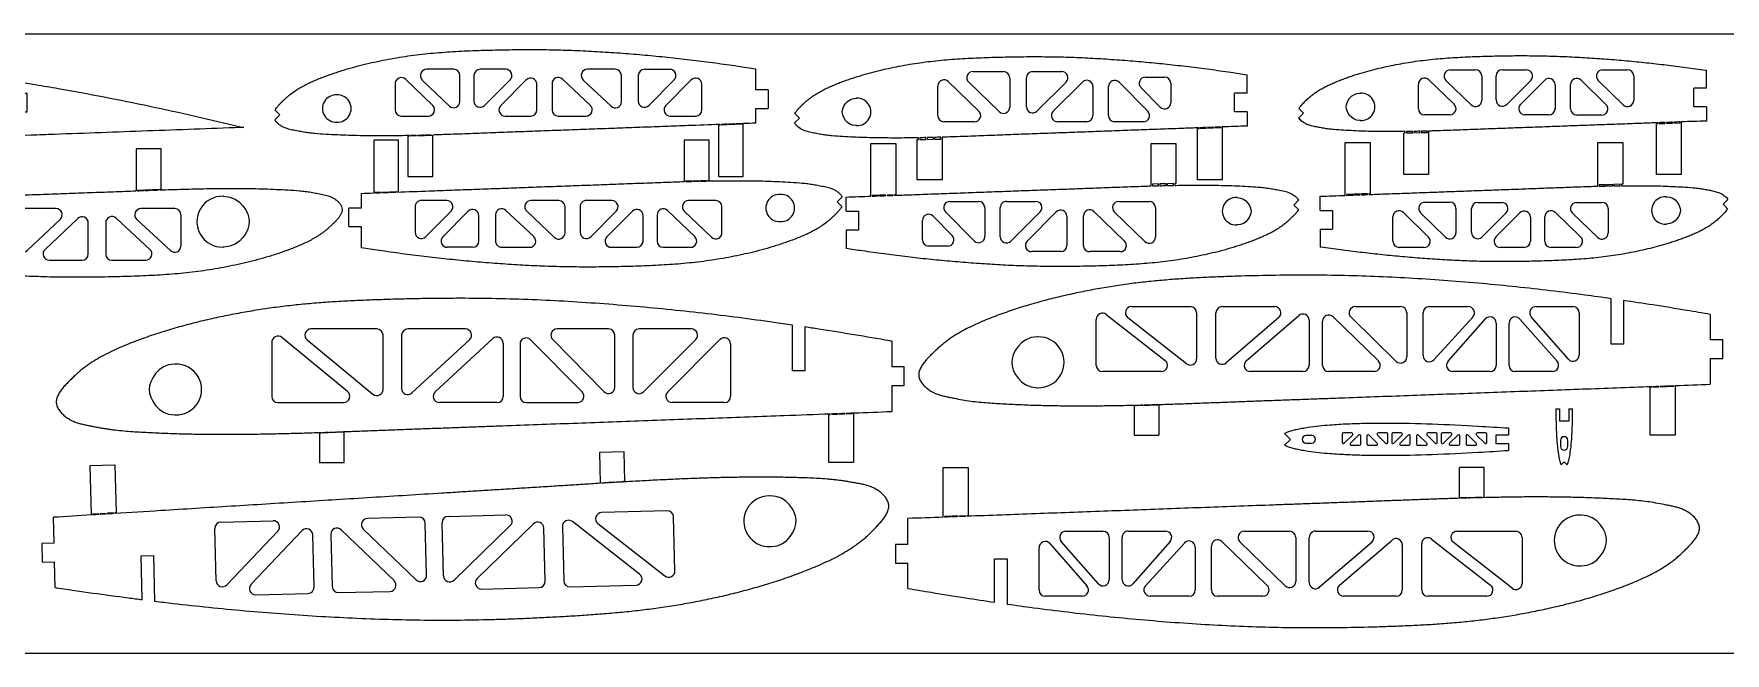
# Model space of a CAD drawing. Header units: millimetres. Extents: x -37 to 963, y -161 to -61.
# Drawn here: x 264.2 to 537.4, y -161.4 to -61.4 of the extents above; entities that cross this region are included whole.
import ezdxf

# ---------------------------------------------------------------- set-up
doc = ezdxf.new("R2010")
doc.units = ezdxf.units.MM
doc.layers.add('SLD-0', color=7, linetype='Continuous')

# ---------------------------------------------------------------- blocks, each defined once
blk = doc.blocks.new('fin_第二翼肋_高度为59')
at = {"color": 7, "linetype": 'Continuous', "lineweight": 25}
for p, q in [((0, 9.07), (0.58, 9.07)), ((0.58, 9.07), (0.58, 7.07)), ((2.08, 9.07), (2.66, 9.07)), ((2.08, 9.07), (2.08, 7.07)), ((2.08, 7.07), (0.58, 7.07)), ((0.73, 3.97), (0.73, 3)), ((1.93, 3), (1.93, 3.97)), ((0.83, 0), (1.33, 0.5)), ((1.33, 0.5), (1.83, 0))]:
    blk.add_line(p, q, dxfattribs=at)
for centre, start, end in [((1.33, 3.97), 0, 180), ((1.33, 3), 180, 0)]:
    blk.add_arc(centre, 0.6, start, end, dxfattribs=at)
for points, knots in [([(0, 9.07), (0, 8.92), (0, 8.47), (0, 7.73), (0.01, 6.62), (0.05, 5.31), (0.15, 3.67), (0.28, 2.4), (0.43, 1.47), (0.52, 1.01), (0.61, 0.61), (0.71, 0.28), (0.79, 0.08), (0.83, 0)], [0.3346578, 0.3346578, 0.3346578, 0.3346578, 0.3424369, 0.35716, 0.37142, 0.3983012, 0.4226409, 0.4535558, 0.4622064, 0.4699758, 0.4768369, 0.4828001, 0.4873466, 0.4873466, 0.4873466, 0.4873466]), ([(1.83, 0), (1.87, 0.08), (1.95, 0.28), (2.05, 0.61), (2.14, 1.01), (2.23, 1.47), (2.38, 2.4), (2.52, 3.67), (2.61, 5.31), (2.65, 6.62), (2.67, 7.73), (2.67, 8.47), (2.67, 8.92), (2.66, 9.07)], [0.5126534, 0.5126534, 0.5126534, 0.5126534, 0.5171999, 0.5231631, 0.5300242, 0.5377936, 0.5464442, 0.5773591, 0.6016988, 0.62858, 0.64284, 0.6575631, 0.6653422, 0.6653422, 0.6653422, 0.6653422])]:
    blk.add_open_spline(points, degree=3, knots=knots, dxfattribs=at)
blk = doc.blocks.new('fin__第一翼肋_高度为59')
at = {"color": 7, "linetype": 'Continuous', "lineweight": 25}
for p, q in [((0.79, 36.19), (1.82, 36.19)), ((1.82, 34.19), (1.82, 36.19)), ((3.32, 36.19), (4.35, 36.19)), ((3.32, 36.19), (3.32, 34.19)), ((3.32, 34.19), (1.82, 34.19)), ((1.53, 32.48), (1.53, 31.16)), ((3.05, 32.68), (1.73, 32.68)), ((1.87, 31.02), (3.19, 32.34)), ((3.19, 30.98), (1.87, 29.66)), ((3.53, 29.52), (3.53, 30.84)), ((1.87, 27.98), (3.19, 26.66)), ((2.02, 29.32), (3.33, 29.32)), ((3.33, 28.32), (2.02, 28.32)), ((3.53, 26.8), (3.53, 28.12)), ((1.53, 26.84), (1.53, 25.52)), ((1.73, 25.32), (3.05, 25.32)), ((3.05, 24.68), (1.73, 24.68)), ((3.19, 25.66), (1.87, 26.98)), ((1.53, 24.48), (1.53, 23.16)), ((1.87, 23.02), (3.19, 24.34)), ((3.19, 22.98), (1.87, 21.66)), ((3.53, 21.52), (3.53, 22.84)), ((1.87, 19.98), (3.19, 18.66)), ((2.02, 21.32), (3.33, 21.32)), ((3.33, 20.32), (2.02, 20.32)), ((3.53, 18.8), (3.53, 20.12)), ((1.53, 18.84), (1.53, 17.52)), ((1.53, 16.48), (1.53, 15.16)), ((1.73, 17.32), (3.05, 17.32)), ((3.05, 16.68), (1.73, 16.68)), ((3.19, 17.66), (1.87, 18.98)), ((1.87, 15.02), (3.19, 16.34)), ((3.19, 14.98), (1.87, 13.66)), ((3.53, 13.52), (3.53, 14.84)), ((1.87, 11.98), (3.19, 10.66)), ((3.19, 9.66), (1.87, 10.98)), ((2.02, 13.32), (3.33, 13.32)), ((3.33, 12.32), (2.02, 12.32)), ((3.53, 10.8), (3.53, 12.12)), ((1.53, 10.84), (1.53, 9.52)), ((1.73, 9.32), (3.05, 9.32)), ((1.97, 4.43), (1.97, 3.46)), ((3.17, 3.46), (3.17, 4.43)), ((1.61, 0), (2.57, 0.96)), ((2.57, 0.96), (3.53, 0))]:
    blk.add_line(p, q, dxfattribs=at)
for centre, radius, start, end in [((1.73, 32.48), 0.2, 90, 180), ((1.73, 31.16), 0.2, 180, 315), ((3.05, 32.48), 0.2, 315, 90), ((3.33, 30.84), 0.2, 0, 135), ((2.02, 29.52), 0.2, 135, 270), ((2.02, 28.12), 0.2, 90, 225), ((3.33, 29.52), 0.2, 270, 0), ((3.33, 28.12), 0.2, 0, 90), ((1.73, 26.84), 0.2, 45, 180), ((1.73, 25.52), 0.2, 180, 270), ((1.73, 24.48), 0.2, 90, 180), ((3.05, 25.52), 0.2, 270, 45), ((3.05, 24.48), 0.2, 315, 90), ((3.33, 26.8), 0.2, 225, 0), ((1.73, 23.16), 0.2, 180, 315), ((3.33, 22.84), 0.2, 0, 135), ((2.02, 21.52), 0.2, 135, 270), ((2.02, 20.12), 0.2, 90, 225), ((3.33, 21.52), 0.2, 270, 0), ((3.33, 20.12), 0.2, 0, 90), ((1.73, 18.84), 0.2, 45, 180), ((1.73, 17.52), 0.2, 180, 270), ((1.73, 16.48), 0.2, 90, 180), ((3.05, 17.52), 0.2, 270, 45), ((3.05, 16.48), 0.2, 315, 90), ((3.33, 18.8), 0.2, 225, 0), ((1.73, 15.16), 0.2, 180, 315), ((2.02, 13.52), 0.2, 135, 270), ((3.33, 14.84), 0.2, 0, 135), ((1.73, 10.84), 0.2, 45, 180), ((2.02, 12.12), 0.2, 90, 225), ((3.33, 13.52), 0.2, 270, 0), ((3.33, 12.12), 0.2, 0, 90), ((1.73, 9.52), 0.2, 180, 270), ((3.05, 9.52), 0.2, 270, 45), ((3.33, 10.8), 0.2, 225, 0), ((2.57, 4.43), 0.6, 0, 180), ((2.57, 3.46), 0.6, 180, 0)]:
    blk.add_arc(centre, radius, start, end, dxfattribs=at)
for points, knots in [([(0.79, 36.19), (0.68, 34.57), (0.43, 30.46), (0.11, 23.94), (-0.01, 18.48), (-0.01, 14.96), (0.02, 12.8), (0.09, 10.28), (0.28, 7.11), (0.54, 4.66), (0.83, 2.85), (1, 1.97), (1.18, 1.2), (1.38, 0.55), (1.53, 0.16), (1.61, 0)], [0.1734515, 0.1734515, 0.1734515, 0.1734515, 0.2155728, 0.2801295, 0.3424369, 0.35716, 0.37142, 0.3983012, 0.4226409, 0.4535558, 0.4622064, 0.4699758, 0.4768369, 0.4828001, 0.487531, 0.487531, 0.487531, 0.487531]), ([(3.53, 0), (3.61, 0.16), (3.76, 0.55), (3.96, 1.2), (4.14, 1.97), (4.31, 2.85), (4.6, 4.66), (4.86, 7.11), (5.04, 10.28), (5.12, 12.8), (5.15, 14.96), (5.15, 18.48), (5.03, 23.94), (4.71, 30.46), (4.46, 34.57), (4.35, 36.19)], [0.512469, 0.512469, 0.512469, 0.512469, 0.5171999, 0.5231631, 0.5300242, 0.5377936, 0.5464442, 0.5773591, 0.6016988, 0.62858, 0.64284, 0.6575631, 0.7198705, 0.7844272, 0.8265485, 0.8265485, 0.8265485, 0.8265485])]:
    blk.add_open_spline(points, degree=3, knots=knots, dxfattribs=at)
blk = doc.blocks.new('main_wing_第十块翼肋')
at = {"color": 7, "linetype": 'Continuous', "lineweight": 25}
for p, q in [((33.15, 11.4), (27.68, 16.44)), ((37.16, 17.99), (31.7, 17.99)), ((38.16, 11.95), (38.16, 16.99)), ((40.97, 16.99), (40.97, 11.99)), ((47.26, 17.99), (41.97, 17.99)), ((50.79, 16.4), (45.5, 11.4)), ((56.26, 10.71), (56.26, 16.71)), ((58.26, 16.71), (56.26, 16.71)), ((58.26, 10.71), (58.26, 16.71)), ((26.01, 10.67), (26.01, 15.71)), ((31.02, 16.25), (36.48, 11.22)), ((42.66, 11.26), (47.95, 16.26)), ((52.48, 15.67), (52.48, 10.67)), ((81.26, 15.42), (81.26, 12.42)), ((83.26, 15.42), (81.26, 15.42)), ((83.26, 12.42), (83.26, 15.42)), ((81.26, 12.42), (83.26, 12.42)), ((27.01, 9.67), (32.47, 9.67)), ((46.19, 9.67), (51.48, 9.67)), ((58.26, 10.71), (56.26, 10.71)), ((117.74, 10.04), (118.26, 9.92)), ((118.26, 9.92), (117.74, 9.9)), ((29.42, 6.55), (29.22, 6.54)), ((29.22, 6.54), (29.22, 0)), ((29.42, 6.65), (29.42, 6.55)), ((29.62, 6.56), (29.62, 6.66)), ((30.62, 6.59), (29.62, 6.56)), ((30.62, 6.69), (30.62, 6.59)), ((30.82, 6.6), (30.82, 6.7)), ((31.82, 6.64), (30.82, 6.6)), ((31.82, 6.74), (31.82, 6.64)), ((32.02, 6.65), (32.02, 6.75)), ((33.02, 6.68), (32.02, 6.65)), ((33.02, 6.78), (33.02, 6.68)), ((33.22, 0), (33.22, 6.79)), ((62.75, 7.78), (62.95, 7.79)), ((62.75, 0), (62.75, 7.78)), ((62.95, 7.79), (62.95, 7.89)), ((63.15, 7.89), (63.15, 7.8)), ((63.15, 7.8), (64.15, 7.83)), ((64.15, 7.83), (64.15, 7.93)), ((64.35, 7.94), (64.35, 7.84)), ((64.35, 7.84), (65.35, 7.88)), ((65.35, 7.88), (65.35, 7.98)), ((65.55, 7.98), (65.55, 7.88)), ((65.55, 7.88), (66.55, 7.92)), ((66.55, 7.92), (66.55, 8.02)), ((66.75, 8.03), (66.75, 0)), ((29.22, 0), (33.22, 0)), ((66.75, 0), (62.75, 0))]:
    blk.add_line(p, q, dxfattribs=at)
for centre, radius, start, end in [((27.01, 15.71), 1, 47.3191, 180), ((31.7, 16.99), 1, 90, 227.3191), ((37.16, 16.99), 1, 0, 90), ((41.97, 16.99), 1, 90, 180), ((47.26, 16.99), 1, 313.3737, 90), ((51.48, 15.67), 1, 0, 133.3737), ((19.33, 11.78), 4.1, 268.1337, 91.8663), ((32.47, 10.67), 1, 270, 47.3191), ((37.16, 11.95), 1, 227.3191, 0), ((41.97, 11.99), 1, 180, 313.3737), ((46.19, 10.67), 1, 133.3737, 270), ((27.01, 10.67), 1, 180, 270), ((51.48, 10.67), 1, 270, 0)]:
    blk.add_arc(centre, radius, start, end, dxfattribs=at)
for points, knots in [([(29.42, 6.65), (28.79, 6.63), (27.53, 6.59), (25.65, 6.53), (23.77, 6.48), (21.89, 6.44), (20.01, 6.41), (18.13, 6.4), (16.25, 6.41), (14.37, 6.43), (12.49, 6.48), (10.61, 6.56), (8.73, 6.65), (7.16, 6.75), (5.92, 6.89), (4.99, 7.02), (4.06, 7.2), (3.14, 7.38), (2.22, 7.59), (1.49, 7.89), (0.97, 8.24), (0.61, 8.54), (0.3, 8.9), (0.05, 9.3), (-0.06, 9.76), (0.01, 10.24), (0.2, 10.67), (0.47, 11.06), (0.76, 11.42), (1.08, 11.77), (1.42, 12.1), (1.75, 12.43), (2.09, 12.75), (2.45, 13.06), (2.81, 13.36), (3.32, 13.73), (3.97, 14.17), (4.78, 14.64), (5.62, 15.07), (6.47, 15.47), (7.34, 15.84), (8.21, 16.18), (9.09, 16.51), (9.98, 16.82), (10.87, 17.12), (12.07, 17.49), (13.58, 17.92), (15.4, 18.38), (17.24, 18.79), (19.08, 19.16), (20.93, 19.49), (22.79, 19.76), (25.28, 20.07), (28.4, 20.35), (32.16, 20.55), (35.92, 20.67), (39.68, 20.75), (43.44, 20.77), (47.2, 20.72), (50.96, 20.59), (54.72, 20.39), (58.47, 20.12), (62.22, 19.81), (65.96, 19.44), (69.7, 19.02), (73.43, 18.54), (77.16, 18.02), (80.88, 17.45), (84.59, 16.85), (89.53, 16.01), (95.7, 14.87), (103.07, 13.37), (110.42, 11.77), (115.3, 10.62), (117.74, 10.04)], [0.3684742, 0.3684742, 0.3684742, 0.3684742, 0.3763154, 0.3841115, 0.3919075, 0.3997036, 0.4074996, 0.4152957, 0.4230917, 0.4308878, 0.4386839, 0.4464799, 0.454276, 0.462072, 0.4659701, 0.4698681, 0.4737661, 0.4776641, 0.4815622, 0.4854602, 0.4874092, 0.4893582, 0.4913072, 0.4932563, 0.4952053, 0.4971543, 0.4991033, 0.5010523, 0.5030013, 0.5049503, 0.5068994, 0.5088484, 0.5107974, 0.5127464, 0.5146954, 0.5166444, 0.5205425, 0.5244405, 0.5283385, 0.5322365, 0.5361346, 0.5400326, 0.5439306, 0.5478287, 0.5517267, 0.5556247, 0.5634208, 0.5712168, 0.5790129, 0.5868089, 0.594605, 0.6024011, 0.6101971, 0.6257892, 0.6413814, 0.6569735, 0.6725656, 0.6881577, 0.7037498, 0.7193419, 0.734934, 0.7505262, 0.7661183, 0.7817104, 0.7973025, 0.8128946, 0.8284867, 0.8440788, 0.859671, 0.8752631, 0.9064473, 0.9376315, 0.9688158, 1, 1, 1, 1]), ([(19.06, 7.68), (16.33, 7.68), (14.96, 10.41), (14.96, 13.14), (16.33, 15.88), (19.06, 15.88)], [0, 0, 0, 0, 0.5, 0.5, 1, 1, 1, 1]), ([(117.74, 9.9), (115.24, 9.81), (110.23, 9.62), (100.2, 9.26), (91.43, 8.93), (82.66, 8.61), (77.65, 8.43), (71.93, 8.22), (68.71, 8.1), (66.75, 8.03)], [0.0021046, 0.0021046, 0.0021046, 0.0021046, 0.0332889, 0.0644731, 0.1268416, 0.1424337, 0.1736179, 0.18921, 0.2136349, 0.2136349, 0.2136349, 0.2136349]), ([(62.95, 7.89), (62.42, 7.87), (60.64, 7.8), (57.6, 7.69), (53.84, 7.55), (50.08, 7.41), (46.32, 7.28), (42.57, 7.14), (38.81, 7), (35.69, 6.89), (33.83, 6.82), (33.22, 6.79)], [0.2293866, 0.2293866, 0.2293866, 0.2293866, 0.2359864, 0.2515785, 0.2671706, 0.2827627, 0.2983548, 0.3139469, 0.329539, 0.3451312, 0.3527226, 0.3527226, 0.3527226, 0.3527226])]:
    blk.add_open_spline(points, degree=3, knots=knots, dxfattribs=at)
for points in [[(19.06, 15.88), (19.11, 15.88), (19.15, 15.88), (19.2, 15.87)], [(19.2, 7.68), (19.15, 7.68), (19.11, 7.68), (19.06, 7.68)], [(30.62, 6.69), (30.29, 6.68), (29.95, 6.67), (29.62, 6.66)], [(31.82, 6.74), (31.49, 6.73), (31.15, 6.71), (30.82, 6.7)], [(33.02, 6.78), (32.68, 6.77), (32.35, 6.76), (32.02, 6.75)], [(64.15, 7.93), (63.82, 7.92), (63.48, 7.91), (63.15, 7.89)], [(65.35, 7.98), (65.02, 7.96), (64.68, 7.95), (64.35, 7.94)], [(66.55, 8.02), (66.22, 8.01), (65.88, 7.99), (65.55, 7.98)]]:
    blk.add_open_spline(points, degree=3, dxfattribs=at)
blk = doc.blocks.new('tail_第二块翼肋')
at = {"color": 7, "linetype": 'Continuous', "lineweight": 25}
for p, q in [((28.82, 17.47), (33.75, 17.47)), ((34.75, 16.47), (34.75, 11.71)), ((37.44, 11.77), (37.44, 16.47)), ((38.44, 17.47), (43.14, 17.47)), ((56.66, 16.57), (59.76, 16.57)), ((73.07, 13.95), (73.07, 16.96)), ((23.13, 10.36), (23.13, 15.12)), ((24.83, 15.84), (29.76, 11.08)), ((33.06, 10.99), (28.12, 15.76)), ((43.85, 15.77), (39.15, 11.06)), ((41.77, 11.06), (46.48, 15.77)), ((48.19, 15.06), (48.19, 10.36)), ((50.69, 10.36), (50.69, 15.04)), ((52.4, 15.75), (57.04, 11.06)), ((59.05, 11.73), (55.95, 14.86)), ((60.76, 15.57), (60.76, 12.43)), ((73.07, 13.95), (71.07, 13.95)), ((71.07, 10.95), (71.07, 13.95)), ((73.07, 10.95), (71.07, 10.95)), ((73.07, 10.95), (73.07, 8.66)), ((0.79, 9.95), (0, 9.16)), ((0.04, 10.69), (0.79, 9.95)), ((29.06, 9.36), (24.13, 9.36)), ((47.19, 9.36), (42.48, 9.36)), ((56.33, 9.36), (51.69, 9.36)), ((65.07, 0), (65.07, 8.28)), ((65.07, 8.28), (65.27, 8.28)), ((65.27, 8.28), (65.27, 8.38)), ((65.47, 8.39), (65.47, 8.29)), ((65.47, 8.29), (66.47, 8.33)), ((66.47, 8.33), (66.47, 8.42)), ((66.67, 8.43), (66.67, 8.34)), ((66.67, 8.34), (67.67, 8.37)), ((67.67, 8.37), (67.67, 8.47)), ((67.87, 8.47), (67.87, 8.38)), ((67.87, 8.38), (68.87, 8.42)), ((68.87, 8.42), (68.87, 8.51)), ((69.07, 8.52), (69.07, 0)), ((19.82, 6.47), (20.02, 6.48)), ((19.82, 0), (19.82, 6.47)), ((20.02, 6.48), (20.02, 6.77)), ((20.22, 6.78), (20.22, 6.48)), ((20.22, 6.48), (21.22, 6.51)), ((21.22, 6.51), (21.22, 6.8)), ((21.42, 6.8), (21.42, 6.51)), ((21.42, 6.51), (22.42, 6.54)), ((22.42, 6.54), (22.42, 6.83)), ((22.62, 6.83), (22.62, 6.54)), ((22.62, 6.54), (23.62, 6.57)), ((23.62, 6.57), (23.62, 6.86)), ((23.82, 6.86), (23.82, 0)), ((23.82, 0), (19.82, 0)), ((69.07, 0), (65.07, 0))]:
    blk.add_line(p, q, dxfattribs=at)
for centre, radius, start, end in [((28.82, 16.47), 1, 90, 226.0122), ((33.75, 16.47), 1, 360, 90), ((38.44, 16.47), 1, 90, 180), ((43.14, 16.47), 1, 315, 90), ((56.66, 15.57), 1, 90, 224.6967), ((59.76, 15.57), 1, 0, 90), ((24.13, 15.12), 1, 46.0122, 180), ((47.19, 15.06), 1, 360, 135), ((51.69, 15.04), 1, 44.6967, 180), ((10.13, 10.95), 2.2, 266.8637, 93.1363), ((29.06, 10.36), 1, 270, 46.0122), ((33.75, 11.71), 1, 226.0122, 0), ((38.44, 11.77), 1, 180, 315), ((42.48, 10.36), 1, 135, 270), ((56.33, 10.36), 1, 270, 44.6967), ((59.76, 12.43), 1, 224.6967, 0), ((24.13, 10.36), 1, 180, 270), ((47.19, 10.36), 1, 270, 0), ((51.69, 10.36), 1, 180, 270)]:
    blk.add_arc(centre, radius, start, end, dxfattribs=at)
for points, knots in [([(0.04, 10.69), (0.11, 10.79), (0.25, 11.01), (0.51, 11.33), (0.8, 11.64), (1.11, 11.95), (1.42, 12.25), (1.73, 12.54), (2.16, 12.92), (2.73, 13.36), (3.44, 13.84), (4.19, 14.27), (4.95, 14.67), (5.74, 15.03), (6.53, 15.37), (7.33, 15.69), (8.14, 15.98), (8.95, 16.27), (9.77, 16.54), (10.86, 16.88), (12.24, 17.28), (13.91, 17.7), (15.59, 18.07), (17.28, 18.41), (18.97, 18.71), (20.68, 18.96), (22.96, 19.24), (25.81, 19.5), (29.25, 19.68), (32.7, 19.8), (36.14, 19.87), (39.58, 19.88), (43.02, 19.84), (46.47, 19.72), (49.9, 19.53), (53.34, 19.29), (56.77, 19), (60.2, 18.66), (63.62, 18.28), (67.04, 17.84), (70.19, 17.4), (72.2, 17.1), (73.07, 16.96)], [0.497269, 0.497269, 0.497269, 0.497269, 0.4988977, 0.5008465, 0.5027953, 0.5047441, 0.506693, 0.5086418, 0.5105906, 0.5144882, 0.5183859, 0.5222835, 0.5261812, 0.5300788, 0.5339764, 0.5378741, 0.5417717, 0.5456693, 0.549567, 0.5534646, 0.5612599, 0.5690552, 0.5768504, 0.5846457, 0.592441, 0.6002363, 0.6080316, 0.6236221, 0.6392127, 0.6548032, 0.6703938, 0.6859843, 0.7015749, 0.7171654, 0.732756, 0.7483465, 0.7639371, 0.7795276, 0.7951182, 0.8107087, 0.8262993, 0.8383239, 0.8383239, 0.8383239, 0.8383239]), ([(9.89, 8.75), (8.42, 8.75), (7.69, 10.22), (7.69, 11.68), (8.42, 13.15), (9.89, 13.15)], [0, 0, 0, 0, 0.5, 0.5, 1, 1, 1, 1]), ([(20.02, 6.77), (19.96, 6.77), (19.33, 6.76), (18.13, 6.74), (16.41, 6.73), (14.69, 6.74), (12.96, 6.76), (11.24, 6.8), (9.52, 6.87), (7.8, 6.96), (6.37, 7.05), (5.23, 7.18), (4.38, 7.3), (3.53, 7.46), (2.69, 7.62), (1.85, 7.82), (1.18, 8.09), (0.7, 8.41), (0.37, 8.69), (0.14, 8.95), (0.03, 9.11), (0, 9.16)], [0.39678244, 0.39678244, 0.39678244, 0.39678244, 0.39755909, 0.40535437, 0.41314965, 0.42094492, 0.4287402, 0.43653547, 0.44433075, 0.45212603, 0.4599213, 0.46381894, 0.46771658, 0.47161422, 0.47551186, 0.47940949, 0.48330713, 0.48525595, 0.48720477, 0.48915359, 0.48993365, 0.48993365, 0.48993365, 0.48993365]), ([(65.27, 8.38), (64.47, 8.35), (62.52, 8.28), (59.42, 8.16), (55.98, 8.04), (52.54, 7.91), (49.1, 7.78), (45.66, 7.66), (42.22, 7.53), (38.78, 7.41), (35.34, 7.28), (31.9, 7.15), (29.03, 7.04), (26.73, 6.96), (25.19, 6.91), (24.22, 6.88), (23.82, 6.86)], [0.1917598, 0.1917598, 0.1917598, 0.1917598, 0.2026772, 0.2182677, 0.2338583, 0.2494488, 0.2650394, 0.2806299, 0.2962205, 0.3118111, 0.3274016, 0.3429922, 0.3585827, 0.366378, 0.3741733, 0.3795773, 0.3795773, 0.3795773, 0.3795773])]:
    blk.add_open_spline(points, degree=3, knots=knots, dxfattribs=at)
for points in [[(9.89, 13.15), (9.93, 13.15), (9.97, 13.15), (10.01, 13.15)], [(10.01, 8.75), (9.97, 8.75), (9.93, 8.75), (9.89, 8.75)], [(66.47, 8.42), (66.14, 8.41), (65.81, 8.4), (65.47, 8.39)], [(67.67, 8.47), (67.34, 8.45), (67.01, 8.44), (66.67, 8.43)], [(68.87, 8.51), (68.54, 8.5), (68.21, 8.49), (67.87, 8.47)], [(73.07, 8.66), (71.74, 8.62), (70.41, 8.57), (69.07, 8.52)], [(21.22, 6.8), (20.89, 6.79), (20.55, 6.78), (20.22, 6.78)], [(22.42, 6.83), (22.09, 6.82), (21.75, 6.81), (21.42, 6.8)], [(23.62, 6.86), (23.29, 6.85), (22.95, 6.84), (22.62, 6.83)]]:
    blk.add_open_spline(points, degree=3, dxfattribs=at)
blk = doc.blocks.new('tail_第三块翼肋')
at = {"color": 7, "linetype": 'Continuous', "lineweight": 25}
for p, q in [((24.48, 16.93), (28.56, 16.93)), ((32.89, 16.93), (36.76, 16.93)), ((49.08, 16.93), (53.1, 16.93)), ((65.84, 13.95), (65.84, 16.85)), ((19.33, 10.65), (19.33, 14.58)), ((21.02, 15.3), (25.1, 11.37)), ((27.86, 11.28), (23.78, 15.21)), ((29.56, 15.93), (29.56, 12)), ((31.89, 12.06), (31.89, 15.93)), ((37.47, 15.22), (33.6, 11.35)), ((35.83, 11.35), (39.7, 15.22)), ((41.4, 14.52), (41.4, 10.65)), ((43.91, 10.61), (43.91, 14.55)), ((45.61, 15.26), (49.62, 11.32)), ((52.39, 11.28), (48.38, 15.22)), ((54.1, 15.93), (54.1, 11.99)), ((65.84, 13.95), (63.84, 13.95)), ((63.84, 10.95), (63.84, 13.95)), ((65.84, 10.95), (63.84, 10.95)), ((65.84, 10.95), (65.84, 8.66)), ((0.77, 9.95), (0, 9.18)), ((0.04, 10.68), (0.77, 9.95)), ((24.41, 9.65), (20.33, 9.65)), ((40.4, 9.65), (36.53, 9.65)), ((48.92, 9.61), (44.91, 9.61)), ((57.79, 8.23), (57.99, 8.24)), ((57.79, 0), (57.79, 8.23)), ((57.99, 8.24), (57.99, 8.38)), ((58.19, 8.38), (58.19, 8.25)), ((58.19, 8.25), (59.19, 8.28)), ((59.19, 8.28), (59.19, 8.42)), ((59.39, 8.43), (59.39, 8.29)), ((59.39, 8.29), (60.39, 8.33)), ((60.39, 8.33), (60.39, 8.46)), ((60.59, 8.47), (60.59, 8.33)), ((60.59, 8.33), (61.59, 8.37)), ((61.59, 8.37), (61.59, 8.51)), ((61.79, 8.52), (61.79, 0)), ((16.98, 6.72), (17.19, 6.73)), ((16.98, 0), (16.98, 6.72)), ((17.19, 6.73), (17.19, 6.96)), ((17.39, 6.96), (17.39, 6.73)), ((17.39, 6.73), (18.39, 6.76)), ((18.39, 6.76), (18.39, 6.98)), ((18.59, 6.98), (18.59, 6.76)), ((18.59, 6.76), (19.58, 6.79)), ((19.58, 6.79), (19.58, 7)), ((19.78, 7.01), (19.78, 6.79)), ((19.78, 6.79), (20.78, 6.82)), ((20.78, 6.82), (20.78, 7.03)), ((20.98, 7.04), (20.98, 0)), ((20.98, 0), (16.98, 0)), ((61.79, 0), (57.79, 0))]:
    blk.add_line(p, q, dxfattribs=at)
for centre, radius, start, end in [((24.48, 15.93), 1, 90, 226.0728), ((28.56, 15.93), 1, 0, 90), ((32.89, 15.93), 1, 90, 180), ((36.76, 15.93), 1, 315, 90), ((49.08, 15.93), 1, 90, 225.5177), ((53.1, 15.93), 1, 0, 90), ((20.33, 14.58), 1, 46.0728, 180), ((40.4, 14.52), 1, 0, 135), ((44.91, 14.55), 1, 45.5177, 180), ((10.11, 10.95), 2.2, 266.8637, 93.1363), ((24.41, 10.65), 1, 270, 46.0728), ((28.56, 12), 1, 226.0728, 0), ((32.89, 12.06), 1, 180, 315), ((36.53, 10.65), 1, 135, 270), ((48.92, 10.61), 1, 270, 45.5177), ((53.1, 11.99), 1, 225.5177, 0), ((20.33, 10.65), 1, 180, 270), ((40.4, 10.65), 1, 270, 0), ((44.91, 10.61), 1, 180, 270)]:
    blk.add_arc(centre, radius, start, end, dxfattribs=at)
for points, knots in [([(0.04, 10.68), (0.09, 10.76), (0.22, 10.95), (0.45, 11.24), (0.73, 11.53), (1.01, 11.81), (1.3, 12.1), (1.59, 12.37), (1.99, 12.72), (2.52, 13.14), (3.19, 13.58), (3.89, 13.98), (4.6, 14.35), (5.33, 14.69), (6.07, 15.01), (6.81, 15.3), (7.57, 15.58), (8.33, 15.85), (9.09, 16.1), (10.11, 16.42), (11.4, 16.79), (12.96, 17.18), (14.52, 17.53), (16.1, 17.85), (17.68, 18.12), (19.27, 18.36), (21.4, 18.62), (24.07, 18.86), (27.28, 19.03), (30.49, 19.14), (33.7, 19.21), (36.92, 19.22), (40.13, 19.18), (43.34, 19.06), (46.55, 18.89), (49.76, 18.67), (52.96, 18.4), (56.16, 18.08), (59.35, 17.72), (62.54, 17.32), (64.7, 17.01), (65.8, 16.85), (65.84, 16.85)], [0.4975037, 0.4975037, 0.4975037, 0.4975037, 0.4988977, 0.5008465, 0.5027953, 0.5047441, 0.506693, 0.5086418, 0.5105906, 0.5144882, 0.5183859, 0.5222835, 0.5261812, 0.5300788, 0.5339764, 0.5378741, 0.5417717, 0.5456693, 0.549567, 0.5534646, 0.5612599, 0.5690552, 0.5768504, 0.5846457, 0.592441, 0.6002363, 0.6080316, 0.6236221, 0.6392127, 0.6548032, 0.6703938, 0.6859843, 0.7015749, 0.7171654, 0.732756, 0.7483465, 0.7639371, 0.7795276, 0.7951182, 0.8107087, 0.8262993, 0.8268719, 0.8268719, 0.8268719, 0.8268719]), ([(9.87, 8.75), (8.41, 8.75), (7.67, 10.22), (7.67, 11.68), (8.41, 13.15), (9.87, 13.15)], [0, 0, 0, 0, 0.5, 0.5, 1, 1, 1, 1]), ([(17.19, 6.96), (17.09, 6.96), (16.46, 6.95), (15.29, 6.95), (13.68, 6.95), (12.07, 6.97), (10.47, 7.01), (8.86, 7.08), (7.26, 7.16), (5.92, 7.25), (4.86, 7.36), (4.06, 7.48), (3.27, 7.62), (2.48, 7.78), (1.7, 7.96), (1.07, 8.21), (0.63, 8.51), (0.32, 8.77), (0.12, 9), (0.02, 9.14), (0, 9.18)], [0.40393916, 0.40393916, 0.40393916, 0.40393916, 0.40535437, 0.41314965, 0.42094492, 0.4287402, 0.43653547, 0.44433075, 0.45212603, 0.4599213, 0.46381894, 0.46771658, 0.47161422, 0.47551186, 0.47940949, 0.48330713, 0.48525595, 0.48720477, 0.48915359, 0.48970027, 0.48970027, 0.48970027, 0.48970027]), ([(57.99, 8.38), (57.14, 8.35), (55.22, 8.27), (52.22, 8.16), (49.01, 8.05), (45.8, 7.93), (42.59, 7.81), (39.38, 7.69), (36.17, 7.58), (32.95, 7.46), (29.74, 7.34), (27.07, 7.24), (24.93, 7.16), (23.32, 7.1), (22.01, 7.06), (21.23, 7.04), (20.98, 7.04)], [0.2058648, 0.2058648, 0.2058648, 0.2058648, 0.2182677, 0.2338583, 0.2494488, 0.2650394, 0.2806299, 0.2962205, 0.3118111, 0.3274016, 0.3429922, 0.3585827, 0.366378, 0.3741733, 0.3819685, 0.3855064, 0.3855064, 0.3855064, 0.3855064])]:
    blk.add_open_spline(points, degree=3, knots=knots, dxfattribs=at)
for points in [[(9.87, 13.15), (9.91, 13.15), (9.95, 13.15), (9.99, 13.15)], [(9.99, 8.75), (9.95, 8.75), (9.91, 8.75), (9.87, 8.75)], [(59.19, 8.42), (58.86, 8.41), (58.52, 8.4), (58.19, 8.38)], [(60.39, 8.46), (60.06, 8.45), (59.72, 8.44), (59.39, 8.43)], [(61.59, 8.51), (61.25, 8.5), (60.92, 8.48), (60.59, 8.47)], [(65.84, 8.66), (64.49, 8.61), (63.14, 8.57), (61.79, 8.52)], [(18.39, 6.98), (18.05, 6.97), (17.72, 6.97), (17.39, 6.96)], [(19.58, 7), (19.25, 6.99), (18.92, 6.99), (18.59, 6.98)], [(20.78, 7.03), (20.45, 7.02), (20.12, 7.01), (19.78, 7.01)]]:
    blk.add_open_spline(points, degree=3, dxfattribs=at)
blk = doc.blocks.new('tail_第一块翼肋')
at = {"color": 7, "linetype": 'Continuous', "lineweight": 25}
for p, q in [((28.9, 17.29), (24.51, 17.29)), ((37.3, 17.29), (33.17, 17.29)), ((55, 17.29), (50.5, 17.29)), ((59.7, 17.29), (63.8, 17.29)), ((77.7, 13.95), (77.7, 17.37)), ((19.43, 14.95), (19.43, 10.74)), ((25.52, 11.47), (21.12, 15.67)), ((23.82, 15.56), (28.21, 11.36)), ((29.9, 12.08), (29.9, 16.29)), ((32.17, 16.29), (32.17, 12.16)), ((33.88, 11.45), (38.01, 15.58)), ((40.63, 15.58), (36.5, 11.45)), ((42.34, 10.74), (42.34, 14.87)), ((44.78, 14.97), (44.78, 10.74)), ((50.97, 11.47), (46.47, 15.7)), ((49.82, 15.56), (54.32, 11.33)), ((56, 12.06), (56, 16.29)), ((58.7, 16.29), (58.7, 12.17)), ((64.51, 15.58), (60.4, 11.46)), ((67.27, 15.57), (63.16, 11.45)), ((68.98, 10.74), (68.98, 14.87)), ((79.7, 13.95), (77.7, 13.95)), ((79.7, 13.95), (79.7, 10.95)), ((77.7, 10.95), (79.7, 10.95)), ((77.7, 8.59), (77.7, 10.95)), ((0.8, 9.95), (0, 9.15)), ((0.05, 10.7), (0.8, 9.95)), ((20.43, 9.74), (24.83, 9.74)), ((37.21, 9.74), (41.34, 9.74)), ((45.78, 9.74), (50.28, 9.74)), ((63.87, 9.74), (67.98, 9.74)), ((71.89, 8.28), (71.68, 8.27)), ((71.68, 8.27), (71.68, 0)), ((71.89, 8.38), (71.89, 8.28)), ((72.09, 8.28), (72.09, 8.38)), ((73.09, 8.32), (72.09, 8.28)), ((73.09, 8.42), (73.09, 8.32)), ((73.29, 8.33), (73.29, 8.43)), ((74.29, 8.37), (73.29, 8.33)), ((74.29, 8.47), (74.29, 8.37)), ((74.49, 8.37), (74.49, 8.47)), ((75.48, 8.41), (74.49, 8.37)), ((75.48, 8.51), (75.48, 8.41)), ((75.68, 0), (75.68, 8.52)), ((21.72, 6.49), (21.52, 6.48)), ((21.52, 6.48), (21.52, 0)), ((21.72, 6.59), (21.72, 6.49)), ((21.92, 6.49), (21.92, 6.59)), ((22.92, 6.52), (21.92, 6.49)), ((22.92, 6.61), (22.92, 6.52)), ((23.12, 6.52), (23.12, 6.62)), ((24.12, 6.55), (23.12, 6.52)), ((24.12, 6.64), (24.12, 6.55)), ((24.32, 6.55), (24.32, 6.65)), ((25.32, 6.58), (24.32, 6.55)), ((25.32, 6.68), (25.32, 6.58)), ((25.52, 0), (25.52, 6.68)), ((21.52, 0), (25.52, 0)), ((71.68, 0), (75.68, 0))]:
    blk.add_line(p, q, dxfattribs=at)
for centre, radius, start, end in [((24.51, 16.29), 1, 90, 226.2691), ((28.9, 16.29), 1, 0, 90), ((33.17, 16.29), 1, 90, 180), ((37.3, 16.29), 1, 315, 90), ((50.5, 16.29), 1, 90, 226.7545), ((55, 16.29), 1, 360, 90), ((59.7, 16.29), 1, 90, 180), ((63.8, 16.29), 1, 315.1194, 90), ((20.43, 14.95), 1, 46.2691, 180), ((41.34, 14.87), 1, 360, 135), ((45.78, 14.97), 1, 46.7545, 180), ((67.98, 14.87), 1, 0, 135.1194), ((9.9, 10.95), 2.2, 86.8637, 273.1363), ((10.14, 10.95), 2.2, 266.8637, 93.1363), ((24.83, 10.74), 1, 270, 46.2691), ((28.9, 12.08), 1, 226.2691, 0), ((33.17, 12.16), 1, 180, 315), ((37.21, 10.74), 1, 135, 270), ((50.28, 10.74), 1, 270, 46.7545), ((55, 12.06), 1, 226.7545, 0), ((59.7, 12.17), 1, 180, 315.1194), ((63.87, 10.74), 1, 135.1194, 270), ((20.43, 10.74), 1, 180, 270), ((41.34, 10.74), 1, 270, 0), ((45.78, 10.74), 1, 180, 270), ((67.98, 10.74), 1, 270, 0)]:
    blk.add_arc(centre, radius, start, end, dxfattribs=at)
for points, knots in [([(0.05, 10.7), (0.12, 10.82), (0.28, 11.07), (0.57, 11.41), (0.88, 11.75), (1.2, 12.07), (1.52, 12.39), (1.86, 12.7), (2.32, 13.1), (2.92, 13.57), (3.68, 14.08), (4.47, 14.54), (5.28, 14.96), (6.11, 15.34), (6.95, 15.7), (7.8, 16.04), (8.66, 16.35), (9.52, 16.65), (10.38, 16.94), (11.55, 17.31), (13.01, 17.72), (14.78, 18.17), (16.57, 18.57), (18.36, 18.93), (20.16, 19.24), (21.96, 19.51), (24.38, 19.81), (27.42, 20.08), (31.06, 20.28), (34.72, 20.4), (38.37, 20.47), (42.02, 20.49), (45.68, 20.44), (49.33, 20.31), (52.98, 20.12), (56.62, 19.86), (60.26, 19.56), (63.9, 19.2), (67.53, 18.79), (71.16, 18.33), (74.55, 17.85), (76.73, 17.52), (77.7, 17.37)], [0.497079, 0.497079, 0.497079, 0.497079, 0.4988977, 0.5008465, 0.5027953, 0.5047441, 0.506693, 0.5086418, 0.5105906, 0.5144882, 0.5183859, 0.5222835, 0.5261812, 0.5300788, 0.5339764, 0.5378741, 0.5417717, 0.5456693, 0.549567, 0.5534646, 0.5612599, 0.5690552, 0.5768504, 0.5846457, 0.592441, 0.6002363, 0.6080316, 0.6236221, 0.6392127, 0.6548032, 0.6703938, 0.6859843, 0.7015749, 0.7171654, 0.732756, 0.7483465, 0.7639371, 0.7795276, 0.7951182, 0.8107087, 0.8262993, 0.8389277, 0.8389277, 0.8389277, 0.8389277]), ([(21.72, 6.59), (21.51, 6.58), (20.69, 6.57), (19.26, 6.55), (17.43, 6.53), (15.61, 6.54), (13.78, 6.56), (11.95, 6.61), (10.13, 6.68), (8.3, 6.77), (6.78, 6.88), (5.57, 7.01), (4.67, 7.14), (3.77, 7.31), (2.87, 7.48), (1.98, 7.69), (1.27, 7.98), (0.77, 8.32), (0.42, 8.61), (0.16, 8.9), (0.04, 9.09), (0, 9.15)], [0.39484424, 0.39484424, 0.39484424, 0.39484424, 0.39755909, 0.40535437, 0.41314965, 0.42094492, 0.4287402, 0.43653547, 0.44433075, 0.45212603, 0.4599213, 0.46381894, 0.46771658, 0.47161422, 0.47551186, 0.47940949, 0.48330713, 0.48525595, 0.48720477, 0.48915359, 0.49012296, 0.49012296, 0.49012296, 0.49012296]), ([(71.89, 8.38), (70.17, 8.31), (67.23, 8.21), (63.08, 8.05), (59.43, 7.92), (55.78, 7.79), (52.13, 7.65), (48.47, 7.52), (44.82, 7.38), (41.17, 7.25), (37.52, 7.12), (34.48, 7), (32.04, 6.91), (30.22, 6.84), (28.04, 6.76), (26.48, 6.71), (25.52, 6.68)], [0.1806632, 0.1806632, 0.1806632, 0.1806632, 0.2026772, 0.2182677, 0.2338583, 0.2494488, 0.2650394, 0.2806299, 0.2962205, 0.3118111, 0.3274016, 0.3429922, 0.3507874, 0.3585827, 0.366378, 0.37863, 0.37863, 0.37863, 0.37863])]:
    blk.add_open_spline(points, degree=3, knots=knots, dxfattribs=at)
for points in [[(73.09, 8.42), (72.75, 8.41), (72.42, 8.4), (72.09, 8.38)], [(74.29, 8.47), (73.95, 8.45), (73.62, 8.44), (73.29, 8.43)], [(75.48, 8.51), (75.15, 8.5), (74.82, 8.49), (74.49, 8.47)], [(77.7, 8.59), (77.03, 8.57), (76.36, 8.54), (75.68, 8.52)], [(22.92, 6.61), (22.59, 6.6), (22.26, 6.6), (21.92, 6.59)], [(24.12, 6.64), (23.79, 6.63), (23.46, 6.62), (23.12, 6.62)], [(25.32, 6.68), (24.99, 6.67), (24.66, 6.66), (24.32, 6.65)]]:
    blk.add_open_spline(points, degree=3, dxfattribs=at)
blk = doc.blocks.new('main_wing_第三块翼肋')
at = {"color": 7, "linetype": 'Continuous', "lineweight": 25}
for p, q in [((111.82, 14.73), (111.82, 22.04)), ((30.25, 19.5), (39.76, 12.07)), ((34.34, 20.77), (43.85, 20.77)), ((44.85, 19.77), (44.85, 12.33)), ((47.98, 12.46), (47.98, 19.77)), ((48.98, 20.77), (57.46, 20.77)), ((52.87, 12.04), (61.35, 19.34)), ((70.49, 20.77), (77.8, 20.77)), ((78.8, 19.77), (78.8, 12.65)), ((81.43, 12.86), (81.43, 19.77)), ((82.43, 20.77), (88.72, 20.77)), ((99.66, 20.77), (105.65, 20.77)), ((106.65, 19.77), (106.65, 12.94)), ((113.82, 21.75), (113.82, 14.73)), ((127.82, 19.51), (127.82, 15.42)), ((28.64, 11.28), (28.64, 18.71)), ((43.24, 11.55), (33.73, 18.98)), ((58.11, 19.01), (49.63, 11.71)), ((63.01, 18.58), (63.01, 11.28)), ((65.19, 11.28), (65.19, 18.4)), ((66.89, 19.11), (74.2, 12)), ((77.1, 11.93), (69.79, 19.05)), ((89.46, 19.09), (83.16, 12.19)), ((85.47, 11.94), (91.49, 18.78)), ((93.24, 18.12), (93.24, 11.28)), ((95.32, 11.28), (95.32, 18.11)), ((97.07, 18.77), (103.06, 11.94)), ((104.9, 12.28), (98.91, 19.11)), ((113.82, 14.73), (111.82, 14.73)), ((129.82, 15.42), (127.82, 15.42)), ((129.82, 12.42), (129.82, 15.42)), ((127.82, 12.42), (129.82, 12.42)), ((127.82, 12.42), (127.82, 8.23)), ((39.15, 10.28), (29.64, 10.28)), ((62.01, 10.28), (53.53, 10.28)), ((73.5, 10.28), (66.19, 10.28)), ((92.24, 10.28), (86.22, 10.28)), ((102.31, 10.28), (96.32, 10.28)), ((118.12, 7.78), (118.32, 7.79)), ((118.12, 0), (118.12, 7.78)), ((118.32, 7.79), (118.32, 7.88)), ((118.52, 7.89), (118.52, 7.79)), ((118.52, 7.79), (119.52, 7.83)), ((119.52, 7.83), (119.52, 7.92)), ((119.72, 7.93), (119.72, 7.84)), ((119.72, 7.84), (120.72, 7.87)), ((120.72, 7.87), (120.72, 7.97)), ((120.92, 7.98), (120.92, 7.88)), ((120.92, 7.88), (121.92, 7.92)), ((121.92, 7.92), (121.92, 8.01)), ((122.12, 8.02), (122.12, 0)), ((34.96, 4.77), (34.75, 4.76)), ((34.75, 4.76), (34.75, 0)), ((34.96, 4.87), (34.96, 4.77)), ((35.16, 4.77), (35.16, 4.87)), ((36.16, 4.8), (35.16, 4.77)), ((36.16, 4.9), (36.16, 4.8)), ((36.36, 4.8), (36.36, 4.9)), ((37.36, 4.83), (36.36, 4.8)), ((37.36, 4.93), (37.36, 4.83)), ((37.56, 4.84), (37.56, 4.94)), ((38.56, 4.86), (37.56, 4.84)), ((38.56, 4.86), (38.56, 4.96)), ((38.75, 4.97), (38.75, 0)), ((34.75, 0), (38.75, 0)), ((122.12, 0), (118.12, 0))]:
    blk.add_line(p, q, dxfattribs=at)
for centre, radius, start, end in [((29.64, 18.71), 1, 51.9905, 180), ((34.34, 19.77), 1, 90, 231.9905), ((43.85, 19.77), 1, 0, 90), ((48.98, 19.77), 1, 90, 180), ((57.46, 19.77), 1, 310.7272, 90), ((62.01, 18.58), 1, 0, 130.7272), ((66.19, 18.4), 1, 45.7797, 180), ((70.49, 19.77), 1, 90, 225.7797), ((77.8, 19.77), 1, 0, 90), ((82.43, 19.77), 1, 90, 180), ((88.72, 19.77), 1, 317.6257, 90), ((99.66, 19.77), 1, 90, 221.2659), ((105.65, 19.77), 1, 0, 90), ((92.24, 18.12), 1, 0, 138.601), ((96.32, 18.11), 1, 41.2659, 180), ((19.35, 11.78), 4.1, 268.1337, 91.8663), ((29.64, 11.28), 1, 180, 270), ((39.15, 11.28), 1, 270, 51.9905), ((43.85, 12.33), 1, 231.9905, 0), ((48.98, 12.46), 1, 180, 310.7272), ((53.53, 11.28), 1, 130.7272, 270), ((62.01, 11.28), 1, 270, 0), ((66.19, 11.28), 1, 180, 270), ((73.5, 11.28), 1, 270, 45.7797), ((77.8, 12.65), 1, 225.7797, 0), ((82.43, 12.86), 1, 180, 317.6257), ((86.22, 11.28), 1, 138.601, 270), ((92.24, 11.28), 1, 270, 0), ((96.32, 11.28), 1, 180, 270), ((102.31, 11.28), 1, 270, 41.2659), ((105.65, 12.94), 1, 221.2659, 0)]:
    blk.add_arc(centre, radius, start, end, dxfattribs=at)
for points, knots in [([(111.82, 22.04), (110.39, 22.25), (107.12, 22.7), (102.01, 23.34), (96.48, 23.96), (90.95, 24.5), (85.4, 24.96), (79.85, 25.34), (74.3, 25.62), (68.74, 25.8), (63.17, 25.87), (57.61, 25.83), (52.98, 25.73), (49.27, 25.61), (46.49, 25.49), (43.71, 25.35), (40.94, 25.16), (38.17, 24.92), (35.4, 24.63), (32.64, 24.26), (29.89, 23.83), (27.16, 23.33), (24.44, 22.76), (21.73, 22.13), (19.04, 21.42), (16.37, 20.63), (14.17, 19.89), (12.43, 19.26), (11.13, 18.75), (9.85, 18.22), (8.59, 17.64), (7.34, 17.01), (6.13, 16.33), (5.16, 15.7), (4.4, 15.16), (3.86, 14.73), (3.33, 14.28), (2.81, 13.81), (2.31, 13.33), (1.82, 12.84), (1.34, 12.34), (0.88, 11.81), (0.47, 11.25), (0.25, 10.84), (0.16, 10.63)], [0.353493, 0.353493, 0.353493, 0.353493, 0.3777325, 0.4088459, 0.4399593, 0.4710726, 0.502186, 0.5332994, 0.5644128, 0.5955261, 0.6266395, 0.6577529, 0.6888663, 0.7044229, 0.7199796, 0.7355363, 0.751093, 0.7666497, 0.7822064, 0.7977631, 0.8133198, 0.8288764, 0.8444331, 0.8599898, 0.8755465, 0.8911032, 0.9066599, 0.9144382, 0.9222166, 0.9299949, 0.9377733, 0.9455516, 0.9533299, 0.9611083, 0.9649975, 0.9688866, 0.9727758, 0.976665, 0.9805541, 0.9844433, 0.9883325, 0.9922217, 0.9961108, 1, 1, 1, 1]), ([(127.82, 19.51), (126.56, 19.73), (123.47, 20.25), (118.8, 21.01), (115.39, 21.52), (113.82, 21.75)], [0.26288949, 0.26288949, 0.26288949, 0.26288949, 0.28439239, 0.31550576, 0.34219029, 0.34219029, 0.34219029, 0.34219029]), ([(19.08, 15.88), (16.35, 15.88), (14.98, 13.14), (14.98, 10.41), (16.35, 7.68), (19.08, 7.68)], [0, 0, 0, 0, 0.5, 0.5, 1, 1, 1, 1]), ([(0.16, 10.63), (0.12, 10.52), (0.04, 10.3), (-0.02, 9.97), (-0.02, 9.62), (0.06, 9.17), (0.31, 8.65), (0.73, 8.1), (1.23, 7.63), (1.78, 7.22), (2.38, 6.88), (3.01, 6.62), (3.67, 6.42), (4.34, 6.25), (5.01, 6.12), (5.91, 5.94), (7.03, 5.72), (8.39, 5.51), (9.75, 5.35), (11.12, 5.23), (12.49, 5.14), (13.86, 5.07), (15.23, 5), (16.61, 4.94), (17.98, 4.88), (19.81, 4.83), (22.1, 4.78), (24.84, 4.75), (27.59, 4.75), (30.34, 4.78), (32.79, 4.82), (34.33, 4.85), (34.96, 4.87)], [0, 0, 0, 0, 0.0019449, 0.0038897, 0.0058346, 0.0077795, 0.0116692, 0.015559, 0.0194487, 0.0233384, 0.0272282, 0.0311179, 0.0350076, 0.0388974, 0.0427871, 0.0466769, 0.0544563, 0.0622358, 0.0700153, 0.0777948, 0.0855742, 0.0933537, 0.1011332, 0.1089127, 0.1166921, 0.1244716, 0.1400306, 0.1555895, 0.1711485, 0.1867074, 0.2022664, 0.2128853, 0.2128853, 0.2128853, 0.2128853]), ([(38.75, 4.97), (39.61, 5), (41.38, 5.05), (44.06, 5.15), (46.81, 5.25), (49.55, 5.35), (52.3, 5.46), (55.04, 5.56), (57.79, 5.66), (60.53, 5.76), (63.28, 5.86), (66.02, 5.96), (69.68, 6.09), (74.26, 6.26), (79.74, 6.46), (85.23, 6.66), (90.72, 6.87), (96.21, 7.07), (101.7, 7.27), (107.19, 7.47), (112.73, 7.67), (116.44, 7.81), (118.32, 7.88)], [0.2343952, 0.2343952, 0.2343952, 0.2343952, 0.2489432, 0.2645022, 0.2800611, 0.2956201, 0.311179, 0.326738, 0.342297, 0.3578559, 0.3734149, 0.3889738, 0.4045328, 0.4356507, 0.4667686, 0.4978865, 0.5290044, 0.5601223, 0.5912402, 0.6223581, 0.653476, 0.6854316, 0.6854316, 0.6854316, 0.6854316])]:
    blk.add_open_spline(points, degree=3, knots=knots, dxfattribs=at)
for points in [[(19.21, 15.87), (19.17, 15.88), (19.12, 15.88), (19.08, 15.88)], [(122.12, 8.02), (124.02, 8.09), (125.92, 8.16), (127.82, 8.23)], [(19.08, 7.68), (19.12, 7.68), (19.17, 7.68), (19.21, 7.68)], [(118.52, 7.89), (118.85, 7.9), (119.18, 7.91), (119.52, 7.92)], [(119.72, 7.93), (120.05, 7.94), (120.38, 7.96), (120.72, 7.97)], [(120.92, 7.98), (121.25, 7.99), (121.58, 8), (121.92, 8.01)], [(35.16, 4.87), (35.49, 4.88), (35.82, 4.89), (36.16, 4.9)], [(36.36, 4.9), (36.69, 4.91), (37.02, 4.92), (37.36, 4.93)], [(37.56, 4.94), (37.89, 4.94), (38.22, 4.95), (38.56, 4.96)]]:
    blk.add_open_spline(points, degree=3, dxfattribs=at)
blk = doc.blocks.new('main_wing_第二块翼肋')
at = {"color": 7, "linetype": 'Continuous', "lineweight": 25}
for p, q in [((118.92, 14.79), (118.92, 22.17)), ((120.92, 21.87), (120.92, 14.79)), ((34.79, 19.39), (34.79, 10.68)), ((47.02, 11.45), (36.43, 20.17)), ((40.5, 19.78), (51.14, 11.03)), ((51.78, 21.55), (41.13, 21.55)), ((52.78, 11.8), (52.78, 20.55)), ((55.77, 20.55), (55.77, 11.96)), ((66.07, 21.55), (56.77, 21.55)), ((57.44, 11.23), (66.75, 19.81)), ((61.19, 11.42), (70.49, 20)), ((72.17, 19.26), (72.17, 10.68)), ((84.94, 11.39), (76.61, 19.81)), ((80.17, 19.84), (88.49, 11.42)), ((89.2, 21.55), (80.88, 21.55)), ((90.2, 12.12), (90.2, 20.55)), ((93.12, 20.55), (93.12, 12.1)), ((102.57, 21.55), (94.12, 21.55)), ((94.83, 11.39), (103.28, 19.84)), ((98.74, 11.39), (107.19, 19.84)), ((108.9, 19.13), (108.9, 10.68)), ((134.92, 19.58), (134.92, 15.42)), ((74.9, 19.11), (74.9, 10.68)), ((120.92, 14.79), (118.92, 14.79)), ((136.92, 15.42), (134.92, 15.42)), ((136.92, 12.42), (136.92, 15.42)), ((134.92, 12.42), (136.92, 12.42)), ((134.92, 12.42), (134.92, 8.23)), ((35.79, 9.68), (46.39, 9.68)), ((71.17, 9.68), (61.87, 9.68)), ((75.9, 9.68), (84.23, 9.68)), ((107.9, 9.68), (99.45, 9.68)), ((124.78, 7.75), (124.98, 7.76)), ((124.78, 0), (124.78, 7.75)), ((124.98, 7.76), (124.98, 7.86)), ((125.18, 7.87), (125.18, 7.77)), ((125.18, 7.77), (126.18, 7.8)), ((126.18, 7.8), (126.18, 7.91)), ((126.38, 7.92), (126.38, 7.81)), ((126.38, 7.81), (127.38, 7.85)), ((127.38, 7.85), (127.38, 7.95)), ((127.58, 7.96), (127.58, 7.86)), ((127.58, 7.86), (128.58, 7.89)), ((128.58, 7.89), (128.58, 8)), ((128.78, 8), (128.78, 0)), ((42.51, 4.74), (42.51, 0)), ((42.71, 4.74), (42.51, 4.74)), ((42.71, 4.84), (42.71, 4.74)), ((42.91, 4.75), (42.91, 4.85)), ((43.91, 4.78), (42.91, 4.75)), ((43.91, 4.88), (43.91, 4.78)), ((44.11, 4.79), (44.11, 4.89)), ((45.11, 4.82), (44.11, 4.79)), ((45.11, 4.92), (45.11, 4.82)), ((45.31, 4.83), (45.31, 4.93)), ((46.31, 4.87), (45.31, 4.83)), ((46.31, 4.97), (46.31, 4.87)), ((46.51, 0), (46.51, 4.97)), ((42.51, 0), (46.51, 0)), ((128.78, 0), (124.78, 0))]:
    blk.add_line(p, q, dxfattribs=at)
for centre, radius, start, end in [((35.79, 19.39), 1, 50.5804, 180), ((41.13, 20.55), 1, 90, 230.5804), ((51.78, 20.55), 1, 360, 90), ((56.77, 20.55), 1, 90, 180), ((66.07, 20.55), 1, 312.6787, 90), ((71.17, 19.26), 1, 360, 132.6978), ((75.9, 19.11), 1, 44.6375, 180), ((80.88, 20.55), 1, 90, 224.6375), ((89.2, 20.55), 1, 360, 90), ((94.12, 20.55), 1, 90, 180), ((102.57, 20.55), 1, 315, 90), ((107.9, 19.13), 1, 360, 135), ((19.36, 11.78), 4.1, 268.1337, 91.8663), ((46.39, 10.68), 1, 270, 50.5804), ((51.78, 11.8), 1, 230.5804, 0), ((56.77, 11.96), 1, 180, 312.6787), ((61.87, 10.68), 1, 132.6978, 270), ((84.23, 10.68), 1, 270, 44.6375), ((89.2, 12.12), 1, 224.6375, 0), ((94.12, 12.1), 1, 180, 315), ((99.45, 10.68), 1, 135, 270), ((35.79, 10.68), 1, 180, 270), ((71.17, 10.68), 1, 270, 0), ((75.9, 10.68), 1, 180, 270), ((107.9, 10.68), 1, 270, 0)]:
    blk.add_arc(centre, radius, start, end, dxfattribs=at)
for points, knots in [([(118.92, 22.17), (118.41, 22.25), (115.98, 22.6), (111.62, 23.2), (105.85, 23.93), (100.07, 24.57), (94.29, 25.13), (88.49, 25.6), (82.69, 25.99), (76.88, 26.28), (71.07, 26.46), (66.22, 26.51), (62.35, 26.49), (59.44, 26.46), (56.53, 26.4), (53.63, 26.32), (50.72, 26.22), (47.82, 26.1), (44.91, 25.94), (42.01, 25.73), (39.12, 25.47), (36.23, 25.15), (33.35, 24.75), (30.48, 24.28), (27.62, 23.74), (24.78, 23.14), (22.42, 22.57), (20.55, 22.07), (19.15, 21.68), (17.76, 21.27), (16.37, 20.83), (14.99, 20.37), (13.62, 19.88), (12.26, 19.37), (10.91, 18.83), (9.58, 18.25), (8.27, 17.62), (6.99, 16.93), (5.95, 16.31), (5.14, 15.76), (4.56, 15.34), (3.98, 14.89), (3.43, 14.42), (2.9, 13.92), (2.37, 13.42), (1.86, 12.9), (1.36, 12.38), (0.96, 11.92), (0.67, 11.53), (0.47, 11.23), (0.29, 10.91), (0.15, 10.58), (0.04, 10.23), (0, 9.99), (0, 9.87)], [0.3383039, 0.3383039, 0.3383039, 0.3383039, 0.3466066, 0.3777206, 0.4088346, 0.4399486, 0.4710625, 0.5021765, 0.5332905, 0.5644044, 0.5955184, 0.6266324, 0.6421894, 0.6577463, 0.6733033, 0.6888603, 0.7044173, 0.7199743, 0.7355313, 0.7510882, 0.7666452, 0.7822022, 0.7977592, 0.8133162, 0.8288732, 0.8444302, 0.8599871, 0.8677656, 0.8755441, 0.8833226, 0.8911011, 0.8988796, 0.9066581, 0.9144366, 0.9222151, 0.9299936, 0.9377721, 0.9455506, 0.953329, 0.9572183, 0.9611075, 0.9649968, 0.968886, 0.9727753, 0.9766645, 0.9805538, 0.984443, 0.9883323, 0.9902769, 0.9922215, 0.9941661, 0.9961108, 0.9980554, 1, 1, 1, 1]), ([(134.92, 19.58), (134.81, 19.6), (132.8, 19.95), (128.87, 20.62), (124.31, 21.35), (121.66, 21.76), (120.92, 21.87)], [0.25157232, 0.25157232, 0.25157232, 0.25157232, 0.25326474, 0.28437871, 0.31549268, 0.32748298, 0.32748298, 0.32748298, 0.32748298]), ([(19.1, 15.88), (16.36, 15.88), (15, 13.14), (15, 10.41), (16.36, 7.68), (19.1, 7.68)], [0, 0, 0, 0, 0.5, 0.5, 1, 1, 1, 1]), ([(0, 9.87), (-0.01, 9.63), (0.06, 9.15), (0.39, 8.52), (0.84, 7.96), (1.36, 7.48), (1.94, 7.06), (2.57, 6.72), (3.23, 6.46), (3.91, 6.25), (4.6, 6.09), (5.3, 5.95), (6, 5.81), (6.7, 5.67), (7.4, 5.55), (8.1, 5.43), (8.8, 5.33), (9.74, 5.21), (10.92, 5.1), (12.34, 4.99), (13.76, 4.9), (15.18, 4.83), (16.61, 4.76), (18.03, 4.7), (19.45, 4.65), (20.87, 4.62), (22.29, 4.59), (24.19, 4.56), (26.56, 4.54), (29.41, 4.55), (32.25, 4.58), (35.1, 4.63), (37.94, 4.7), (40.48, 4.77), (42.07, 4.82), (42.71, 4.84)], [0, 0, 0, 0, 0.0038897, 0.0077793, 0.011669, 0.0155587, 0.0194483, 0.023338, 0.0272277, 0.0311173, 0.035007, 0.0388966, 0.0427863, 0.046676, 0.0505656, 0.0544553, 0.058345, 0.0622346, 0.070014, 0.0777933, 0.0855726, 0.093352, 0.1011313, 0.1089106, 0.1166899, 0.1244693, 0.1322486, 0.1400279, 0.1555866, 0.1711452, 0.1867039, 0.2022626, 0.2178212, 0.2333799, 0.2439047, 0.2439047, 0.2439047, 0.2439047]), ([(46.51, 4.97), (47.44, 5.01), (49.33, 5.08), (52.16, 5.19), (55.01, 5.3), (57.85, 5.4), (60.69, 5.51), (63.54, 5.61), (66.38, 5.71), (69.22, 5.82), (73.02, 5.96), (77.76, 6.13), (83.44, 6.34), (89.13, 6.55), (94.82, 6.76), (100.51, 6.97), (106.19, 7.17), (111.88, 7.38), (118.14, 7.61), (122.51, 7.77), (124.98, 7.86)], [0.2646618, 0.2646618, 0.2646618, 0.2646618, 0.2800559, 0.2956145, 0.3111732, 0.3267318, 0.3422905, 0.3578491, 0.3734078, 0.3889665, 0.4045251, 0.4356424, 0.4667598, 0.4978771, 0.5289944, 0.5601117, 0.591229, 0.6223463, 0.6534637, 0.6940459, 0.6940459, 0.6940459, 0.6940459])]:
    blk.add_open_spline(points, degree=3, knots=knots, dxfattribs=at)
for points in [[(19.23, 15.87), (19.19, 15.88), (19.14, 15.88), (19.1, 15.88)], [(128.78, 8), (130.83, 8.08), (132.87, 8.15), (134.92, 8.23)], [(19.1, 7.68), (19.14, 7.68), (19.19, 7.68), (19.23, 7.68)], [(125.18, 7.87), (125.52, 7.88), (125.85, 7.9), (126.18, 7.91)], [(126.38, 7.92), (126.72, 7.93), (127.05, 7.94), (127.38, 7.95)], [(127.58, 7.96), (127.92, 7.97), (128.25, 7.98), (128.58, 8)], [(42.91, 4.85), (43.24, 4.86), (43.58, 4.87), (43.91, 4.88)], [(44.11, 4.89), (44.44, 4.9), (44.78, 4.91), (45.11, 4.92)], [(45.31, 4.93), (45.64, 4.94), (45.98, 4.96), (46.31, 4.97)]]:
    blk.add_open_spline(points, degree=3, dxfattribs=at)

msp = doc.modelspace()

# ---------------------------------------------------------------- linework, layer by layer
at = {"layer": 'SLD-0'}
for p, q in [((-36.64, -61.37), (963.36, -61.37)), ((-36.64, -161.37), (963.36, -161.37))]:
    msp.add_line(p, q, dxfattribs=at)

# ---------------------------------------------------------------- block references
at = {"color": 7, "linetype": 'Continuous'}
for name, p in [('tail_第一块翼肋', (303.14, -84.39)), ('tail_第二块翼肋', (387.1, -84.93)), ('tail_第三块翼肋', (468.52, -84.11)), ('main_wing_第十块翼肋', (179.88, -86.41)), ('main_wing_第三块翼肋', (407.18, -126.19)), ('main_wing_第二块翼肋', (267.86, -130.58)), ('fin_第二翼肋_高度为59', (510.07, -130.99))]:
    msp.add_blockref(name, p, dxfattribs=at)
for name, p, rotation in [('tail_第一块翼肋', (394.8, -78.55), 180), ('tail_第二块翼肋', (468.51, -79.07), 180), ('tail_第三块翼肋', (537.83, -78.94), 180.0019787878953), ('main_wing_第十块翼肋', (313.99, -79.92), 180.0129360269825), ('fin__第一翼肋_高度为59', (466.22, -124.28), 270), ('main_wing_第二块翼肋', (402.06, -127.81), 181.4458808085528), ('main_wing_第三块翼肋', (533.23, -131.4), 179.9999999999863)]:
    msp.add_blockref(name, p, dxfattribs=dict(at, rotation=rotation))

doc.saveas('drawing.dxf')
